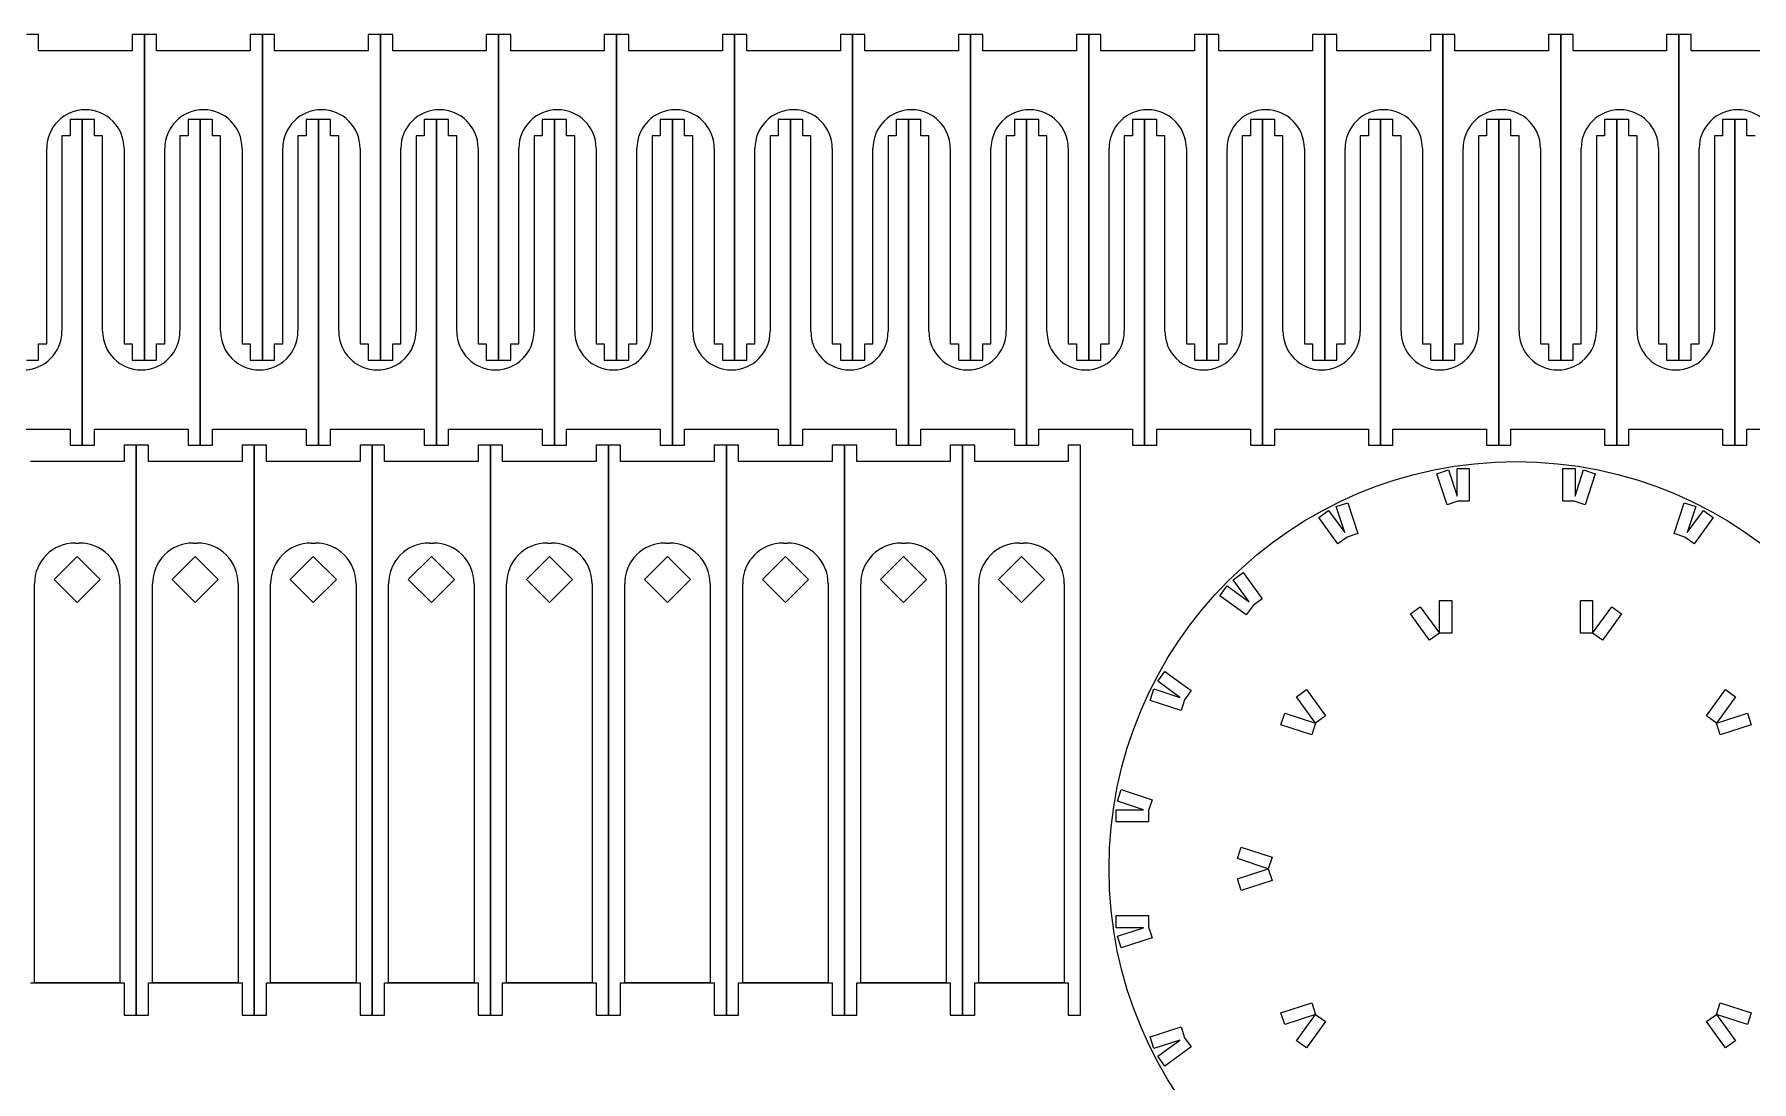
# Model space of a CAD drawing. Extents: x 12 to 612, y 217 to 777.
# Drawn here: x 134 to 344.9, y 515.9 to 644.5 of the extents above; entities that cross this region are included whole.
import ezdxf

# ---------------------------------------------------------------- set-up
doc = ezdxf.new("R2010")
doc.units = 0
doc.header["$MEASUREMENT"] = 0
doc.layers.get('0').update_dxf_attribs({"linetype": 'CONTINUOUS'})
doc.layers.add('VISIBLE__ISO_', color=7, linetype='CONTINUOUS')

msp = doc.modelspace()

# ---------------------------------------------------------------- linework, layer by layer
for p, q in [((134, 528), (144.5, 528)), ((148.5, 528), (159, 528)), ((163, 528), (173.5, 528)), ((177.5, 528), (188, 528)), ((192, 528), (202.5, 528)), ((206.5, 528), (217, 528)), ((221, 528), (231.5, 528)), ((235.5, 528), (246, 528)), ((250, 528), (260.5, 528))]:
    msp.add_line(p, q)
at = {"layer": 'VISIBLE__ISO_'}
for p, q in [((134.5, 644.46), (133, 644.46)), ((134.5, 642.46), (134.5, 644.46)), ((146, 644.46), (146, 642.46)), ((147.5, 644.46), (146, 644.46)), ((147.5, 604.46), (147.5, 644.46)), ((149, 644.46), (147.5, 644.46)), ((147.5, 644.46), (147.5, 604.46)), ((149, 642.46), (149, 644.46)), ((160.5, 644.46), (160.5, 642.46)), ((162, 644.46), (160.5, 644.46)), ((162, 604.46), (162, 644.46)), ((163.5, 644.46), (162, 644.46)), ((162, 644.46), (162, 604.46)), ((163.5, 642.46), (163.5, 644.46)), ((175, 644.46), (175, 642.46)), ((176.5, 644.46), (175, 644.46)), ((176.5, 604.46), (176.5, 644.46)), ((178, 644.46), (176.5, 644.46)), ((176.5, 644.46), (176.5, 604.46)), ((178, 642.46), (178, 644.46)), ((189.5, 644.46), (189.5, 642.46)), ((191, 644.46), (189.5, 644.46)), ((191, 604.46), (191, 644.46)), ((192.5, 644.46), (191, 644.46)), ((191, 644.46), (191, 604.46)), ((192.5, 642.46), (192.5, 644.46)), ((204, 644.46), (204, 642.46)), ((205.5, 644.46), (204, 644.46)), ((205.5, 604.46), (205.5, 644.46)), ((207, 644.46), (205.5, 644.46)), ((205.5, 644.46), (205.5, 604.46)), ((207, 642.46), (207, 644.46)), ((218.5, 644.46), (218.5, 642.46)), ((220, 644.46), (218.5, 644.46)), ((220, 604.46), (220, 644.46)), ((221.5, 644.46), (220, 644.46)), ((220, 644.46), (220, 604.46)), ((221.5, 642.46), (221.5, 644.46)), ((233, 644.46), (233, 642.46)), ((234.5, 644.46), (233, 644.46)), ((234.5, 604.46), (234.5, 644.46)), ((236, 644.46), (234.5, 644.46)), ((234.5, 644.46), (234.5, 604.46)), ((236, 642.46), (236, 644.46)), ((247.5, 644.46), (247.5, 642.46)), ((249, 644.46), (247.5, 644.46)), ((249, 604.46), (249, 644.46)), ((250.5, 644.46), (249, 644.46)), ((249, 644.46), (249, 604.46)), ((250.5, 642.46), (250.5, 644.46)), ((262, 644.46), (262, 642.46)), ((263.5, 644.46), (262, 644.46)), ((263.5, 604.46), (263.5, 644.46)), ((265, 644.46), (263.5, 644.46)), ((263.5, 644.46), (263.5, 604.46)), ((265, 642.46), (265, 644.46)), ((276.5, 644.46), (276.5, 642.46)), ((278, 644.46), (276.5, 644.46)), ((278, 604.46), (278, 644.46)), ((279.5, 644.46), (278, 644.46)), ((278, 644.46), (278, 604.46)), ((279.5, 642.46), (279.5, 644.46)), ((291, 644.46), (291, 642.46)), ((292.5, 644.46), (291, 644.46)), ((292.5, 604.46), (292.5, 644.46)), ((294, 644.46), (292.5, 644.46)), ((292.5, 644.46), (292.5, 604.46)), ((294, 642.46), (294, 644.46)), ((305.5, 644.46), (305.5, 642.46)), ((307, 644.46), (305.5, 644.46)), ((307, 604.46), (307, 644.46)), ((308.5, 644.46), (307, 644.46)), ((307, 644.46), (307, 604.46)), ((308.5, 642.46), (308.5, 644.46)), ((320, 644.46), (320, 642.46)), ((321.5, 644.46), (320, 644.46)), ((321.5, 604.46), (321.5, 644.46)), ((323, 644.46), (321.5, 644.46)), ((321.5, 644.46), (321.5, 604.46)), ((323, 642.46), (323, 644.46)), ((334.5, 644.46), (334.5, 642.46)), ((336, 644.46), (334.5, 644.46)), ((336, 604.46), (336, 644.46)), ((337.5, 644.46), (336, 644.46)), ((336, 644.46), (336, 604.46)), ((337.5, 642.46), (337.5, 644.46)), ((146, 642.46), (134.5, 642.46)), ((160.5, 642.46), (149, 642.46)), ((175, 642.46), (163.5, 642.46)), ((189.5, 642.46), (178, 642.46)), ((204, 642.46), (192.5, 642.46)), ((218.5, 642.46), (207, 642.46)), ((233, 642.46), (221.5, 642.46)), ((247.5, 642.46), (236, 642.46)), ((262, 642.46), (250.5, 642.46)), ((276.5, 642.46), (265, 642.46)), ((291, 642.46), (279.5, 642.46)), ((305.5, 642.46), (294, 642.46)), ((320, 642.46), (308.5, 642.46)), ((334.5, 642.46), (323, 642.46)), ((349, 642.46), (337.5, 642.46)), ((138.37, 634), (138.37, 632)), ((139.87, 634), (138.37, 634)), ((139.87, 594), (139.87, 634)), ((141.37, 634), (139.87, 634)), ((139.87, 634), (139.87, 594)), ((141.37, 632), (141.37, 634)), ((152.87, 634), (152.87, 632)), ((154.37, 634), (152.87, 634)), ((155.87, 634), (154.37, 634)), ((154.37, 634), (154.37, 594)), ((154.37, 594), (154.37, 634)), ((155.87, 632), (155.87, 634)), ((167.37, 634), (167.37, 632)), ((168.87, 634), (167.37, 634)), ((168.87, 594), (168.87, 634)), ((170.37, 634), (168.87, 634)), ((168.87, 634), (168.87, 594)), ((170.37, 632), (170.37, 634)), ((181.87, 634), (181.87, 632)), ((183.37, 634), (181.87, 634)), ((184.87, 634), (183.37, 634)), ((183.37, 634), (183.37, 594)), ((183.37, 594), (183.37, 634)), ((184.87, 632), (184.87, 634)), ((196.37, 634), (196.37, 632)), ((197.87, 634), (196.37, 634)), ((197.87, 594), (197.87, 634)), ((199.37, 634), (197.87, 634)), ((197.87, 634), (197.87, 594)), ((199.37, 632), (199.37, 634)), ((210.87, 634), (210.87, 632)), ((212.37, 634), (210.87, 634)), ((213.87, 634), (212.37, 634)), ((212.37, 634), (212.37, 594)), ((212.37, 594), (212.37, 634)), ((213.87, 632), (213.87, 634)), ((225.37, 634), (225.37, 632)), ((226.87, 634), (225.37, 634)), ((226.87, 594), (226.87, 634)), ((228.37, 634), (226.87, 634)), ((226.87, 634), (226.87, 594)), ((228.37, 632), (228.37, 634)), ((239.87, 634), (239.87, 632)), ((241.37, 634), (239.87, 634)), ((242.87, 634), (241.37, 634)), ((241.37, 634), (241.37, 594)), ((241.37, 594), (241.37, 634)), ((242.87, 632), (242.87, 634)), ((254.37, 634), (254.37, 632)), ((255.87, 634), (254.37, 634)), ((255.87, 594), (255.87, 634)), ((257.37, 634), (255.87, 634)), ((255.87, 634), (255.87, 594)), ((257.37, 632), (257.37, 634)), ((268.87, 634), (268.87, 632)), ((270.37, 634), (268.87, 634)), ((271.87, 634), (270.37, 634)), ((270.37, 634), (270.37, 594)), ((270.37, 594), (270.37, 634)), ((271.87, 632), (271.87, 634)), ((283.37, 634), (283.37, 632)), ((284.87, 634), (283.37, 634)), ((284.87, 594), (284.87, 634)), ((286.37, 634), (284.87, 634)), ((284.87, 634), (284.87, 594)), ((286.37, 632), (286.37, 634)), ((297.87, 634), (297.87, 632)), ((299.37, 634), (297.87, 634)), ((300.87, 634), (299.37, 634)), ((299.37, 634), (299.37, 594)), ((299.37, 594), (299.37, 634)), ((300.87, 632), (300.87, 634)), ((312.37, 634), (312.37, 632)), ((313.87, 634), (312.37, 634)), ((313.87, 594), (313.87, 634)), ((315.37, 634), (313.87, 634)), ((313.87, 634), (313.87, 594)), ((315.37, 632), (315.37, 634)), ((326.87, 634), (326.87, 632)), ((328.37, 634), (326.87, 634)), ((329.87, 634), (328.37, 634)), ((328.37, 634), (328.37, 594)), ((328.37, 594), (328.37, 634)), ((329.87, 632), (329.87, 634)), ((341.37, 634), (341.37, 632)), ((342.87, 634), (341.37, 634)), ((342.87, 594), (342.87, 634)), ((344.37, 634), (342.87, 634)), ((342.87, 634), (342.87, 594)), ((344.37, 632), (344.37, 634)), ((138.37, 632), (137.37, 632)), ((137.37, 632), (137.37, 608)), ((142.37, 632), (141.37, 632)), ((142.37, 608), (142.37, 632)), ((152.87, 632), (151.87, 632)), ((151.87, 632), (151.87, 608)), ((156.87, 632), (155.87, 632)), ((156.87, 608), (156.87, 632)), ((167.37, 632), (166.37, 632)), ((166.37, 632), (166.37, 608)), ((171.37, 632), (170.37, 632)), ((171.37, 608), (171.37, 632)), ((181.87, 632), (180.87, 632)), ((180.87, 632), (180.87, 608)), ((185.87, 632), (184.87, 632)), ((185.87, 608), (185.87, 632)), ((196.37, 632), (195.37, 632)), ((195.37, 632), (195.37, 608)), ((200.37, 632), (199.37, 632)), ((200.37, 608), (200.37, 632)), ((210.87, 632), (209.87, 632)), ((209.87, 632), (209.87, 608)), ((214.87, 632), (213.87, 632)), ((214.87, 608), (214.87, 632)), ((225.37, 632), (224.37, 632)), ((224.37, 632), (224.37, 608)), ((229.37, 632), (228.37, 632)), ((229.37, 608), (229.37, 632)), ((239.87, 632), (238.87, 632)), ((238.87, 632), (238.87, 608)), ((243.87, 632), (242.87, 632)), ((243.87, 608), (243.87, 632)), ((254.37, 632), (253.37, 632)), ((253.37, 632), (253.37, 608)), ((258.37, 632), (257.37, 632)), ((258.37, 608), (258.37, 632)), ((268.87, 632), (267.87, 632)), ((267.87, 632), (267.87, 608)), ((272.87, 632), (271.87, 632)), ((272.87, 608), (272.87, 632)), ((283.37, 632), (282.37, 632)), ((282.37, 632), (282.37, 608)), ((287.37, 632), (286.37, 632)), ((287.37, 608), (287.37, 632)), ((297.87, 632), (296.87, 632)), ((296.87, 632), (296.87, 608)), ((301.87, 632), (300.87, 632)), ((301.87, 608), (301.87, 632)), ((312.37, 632), (311.37, 632)), ((311.37, 632), (311.37, 608)), ((316.37, 632), (315.37, 632)), ((316.37, 608), (316.37, 632)), ((326.87, 632), (325.87, 632)), ((325.87, 632), (325.87, 608)), ((330.87, 632), (329.87, 632)), ((330.87, 608), (330.87, 632)), ((341.37, 632), (340.37, 632)), ((340.37, 632), (340.37, 608)), ((345.37, 632), (344.37, 632)), ((135.5, 606.46), (135.5, 630.46)), ((145, 630.46), (145, 606.46)), ((150, 606.46), (150, 630.46)), ((159.5, 630.46), (159.5, 606.46)), ((164.5, 606.46), (164.5, 630.46)), ((174, 630.46), (174, 606.46)), ((179, 606.46), (179, 630.46)), ((188.5, 630.46), (188.5, 606.46)), ((193.5, 606.46), (193.5, 630.46)), ((203, 630.46), (203, 606.46)), ((208, 606.46), (208, 630.46)), ((217.5, 630.46), (217.5, 606.46)), ((222.5, 606.46), (222.5, 630.46)), ((232, 630.46), (232, 606.46)), ((237, 606.46), (237, 630.46)), ((246.5, 630.46), (246.5, 606.46)), ((251.5, 606.46), (251.5, 630.46)), ((261, 630.46), (261, 606.46)), ((266, 606.46), (266, 630.46)), ((275.5, 630.46), (275.5, 606.46)), ((280.5, 606.46), (280.5, 630.46)), ((290, 630.46), (290, 606.46)), ((295, 606.46), (295, 630.46)), ((304.5, 630.46), (304.5, 606.46)), ((309.5, 606.46), (309.5, 630.46)), ((319, 630.46), (319, 606.46)), ((324, 606.46), (324, 630.46)), ((333.5, 630.46), (333.5, 606.46)), ((338.5, 606.46), (338.5, 630.46)), ((134.5, 604.46), (134.5, 606.46)), ((134.5, 606.46), (135.5, 606.46)), ((145, 606.46), (146, 606.46)), ((146, 606.46), (146, 604.46)), ((149, 604.46), (149, 606.46)), ((149, 606.46), (150, 606.46)), ((159.5, 606.46), (160.5, 606.46)), ((160.5, 606.46), (160.5, 604.46)), ((163.5, 604.46), (163.5, 606.46)), ((163.5, 606.46), (164.5, 606.46)), ((174, 606.46), (175, 606.46)), ((175, 606.46), (175, 604.46)), ((178, 604.46), (178, 606.46)), ((178, 606.46), (179, 606.46)), ((188.5, 606.46), (189.5, 606.46)), ((189.5, 606.46), (189.5, 604.46)), ((192.5, 604.46), (192.5, 606.46)), ((192.5, 606.46), (193.5, 606.46)), ((203, 606.46), (204, 606.46)), ((204, 606.46), (204, 604.46)), ((207, 604.46), (207, 606.46)), ((207, 606.46), (208, 606.46)), ((217.5, 606.46), (218.5, 606.46)), ((218.5, 606.46), (218.5, 604.46)), ((221.5, 604.46), (221.5, 606.46)), ((221.5, 606.46), (222.5, 606.46)), ((232, 606.46), (233, 606.46)), ((233, 606.46), (233, 604.46)), ((236, 604.46), (236, 606.46)), ((236, 606.46), (237, 606.46)), ((246.5, 606.46), (247.5, 606.46)), ((247.5, 606.46), (247.5, 604.46)), ((250.5, 604.46), (250.5, 606.46)), ((250.5, 606.46), (251.5, 606.46)), ((261, 606.46), (262, 606.46)), ((262, 606.46), (262, 604.46)), ((265, 604.46), (265, 606.46)), ((265, 606.46), (266, 606.46)), ((275.5, 606.46), (276.5, 606.46)), ((276.5, 606.46), (276.5, 604.46)), ((279.5, 604.46), (279.5, 606.46)), ((279.5, 606.46), (280.5, 606.46)), ((290, 606.46), (291, 606.46)), ((291, 606.46), (291, 604.46)), ((294, 604.46), (294, 606.46)), ((294, 606.46), (295, 606.46)), ((304.5, 606.46), (305.5, 606.46)), ((305.5, 606.46), (305.5, 604.46)), ((308.5, 604.46), (308.5, 606.46)), ((308.5, 606.46), (309.5, 606.46)), ((319, 606.46), (320, 606.46)), ((320, 606.46), (320, 604.46)), ((323, 604.46), (323, 606.46)), ((323, 606.46), (324, 606.46)), ((333.5, 606.46), (334.5, 606.46)), ((334.5, 606.46), (334.5, 604.46)), ((337.5, 604.46), (337.5, 606.46)), ((337.5, 606.46), (338.5, 606.46)), ((133, 604.46), (134.5, 604.46)), ((146, 604.46), (147.5, 604.46)), ((147.5, 604.46), (149, 604.46)), ((160.5, 604.46), (162, 604.46)), ((162, 604.46), (163.5, 604.46)), ((175, 604.46), (176.5, 604.46)), ((176.5, 604.46), (178, 604.46)), ((189.5, 604.46), (191, 604.46)), ((191, 604.46), (192.5, 604.46)), ((204, 604.46), (205.5, 604.46)), ((205.5, 604.46), (207, 604.46)), ((218.5, 604.46), (220, 604.46)), ((220, 604.46), (221.5, 604.46)), ((233, 604.46), (234.5, 604.46)), ((234.5, 604.46), (236, 604.46)), ((247.5, 604.46), (249, 604.46)), ((249, 604.46), (250.5, 604.46)), ((262, 604.46), (263.5, 604.46)), ((263.5, 604.46), (265, 604.46)), ((276.5, 604.46), (278, 604.46)), ((278, 604.46), (279.5, 604.46)), ((291, 604.46), (292.5, 604.46)), ((292.5, 604.46), (294, 604.46)), ((305.5, 604.46), (307, 604.46)), ((307, 604.46), (308.5, 604.46)), ((320, 604.46), (321.5, 604.46)), ((321.5, 604.46), (323, 604.46)), ((334.5, 604.46), (336, 604.46)), ((336, 604.46), (337.5, 604.46)), ((126.87, 596), (138.37, 596)), ((138.37, 596), (138.37, 594)), ((141.37, 594), (141.37, 596)), ((141.37, 596), (152.87, 596)), ((152.87, 596), (152.87, 594)), ((155.87, 594), (155.87, 596)), ((155.87, 596), (167.37, 596)), ((167.37, 596), (167.37, 594)), ((170.37, 594), (170.37, 596)), ((170.37, 596), (181.87, 596)), ((181.87, 596), (181.87, 594)), ((184.87, 594), (184.87, 596)), ((184.87, 596), (196.37, 596)), ((196.37, 596), (196.37, 594)), ((199.37, 594), (199.37, 596)), ((199.37, 596), (210.87, 596)), ((210.87, 596), (210.87, 594)), ((213.87, 594), (213.87, 596)), ((213.87, 596), (225.37, 596)), ((225.37, 596), (225.37, 594)), ((228.37, 594), (228.37, 596)), ((228.37, 596), (239.87, 596)), ((239.87, 596), (239.87, 594)), ((242.87, 594), (242.87, 596)), ((242.87, 596), (254.37, 596)), ((254.37, 596), (254.37, 594)), ((257.37, 594), (257.37, 596)), ((257.37, 596), (268.87, 596)), ((268.87, 596), (268.87, 594)), ((271.87, 594), (271.87, 596)), ((271.87, 596), (283.37, 596)), ((283.37, 596), (283.37, 594)), ((286.37, 594), (286.37, 596)), ((286.37, 596), (297.87, 596)), ((297.87, 596), (297.87, 594)), ((300.87, 594), (300.87, 596)), ((300.87, 596), (312.37, 596)), ((312.37, 596), (312.37, 594)), ((315.37, 594), (315.37, 596)), ((315.37, 596), (326.87, 596)), ((326.87, 596), (326.87, 594)), ((329.87, 594), (329.87, 596)), ((329.87, 596), (341.37, 596)), ((341.37, 596), (341.37, 594)), ((344.37, 594), (344.37, 596)), ((344.37, 596), (355.87, 596)), ((138.37, 594), (139.87, 594)), ((139.87, 594), (141.37, 594)), ((145, 594), (145, 592)), ((146.5, 594), (145, 594)), ((146.5, 524), (146.5, 594)), ((148, 594), (146.5, 594)), ((146.5, 594), (146.5, 524)), ((148, 592), (148, 594)), ((152.87, 594), (154.37, 594)), ((154.37, 594), (155.87, 594)), ((159.5, 594), (159.5, 592)), ((161, 594), (159.5, 594)), ((161, 524), (161, 594)), ((162.5, 594), (161, 594)), ((161, 594), (161, 524)), ((162.5, 592), (162.5, 594)), ((167.37, 594), (168.87, 594)), ((168.87, 594), (170.37, 594)), ((174, 594), (174, 592)), ((175.5, 594), (174, 594)), ((175.5, 524), (175.5, 594)), ((177, 594), (175.5, 594)), ((175.5, 594), (175.5, 524)), ((177, 592), (177, 594)), ((181.87, 594), (183.37, 594)), ((183.37, 594), (184.87, 594)), ((188.5, 594), (188.5, 592)), ((190, 594), (188.5, 594)), ((190, 524), (190, 594)), ((191.5, 594), (190, 594)), ((190, 594), (190, 524)), ((191.5, 592), (191.5, 594)), ((196.37, 594), (197.87, 594)), ((197.87, 594), (199.37, 594)), ((203, 594), (203, 592)), ((204.5, 594), (203, 594)), ((204.5, 524), (204.5, 594)), ((206, 594), (204.5, 594)), ((204.5, 594), (204.5, 524)), ((206, 592), (206, 594)), ((210.87, 594), (212.37, 594)), ((212.37, 594), (213.87, 594)), ((217.5, 594), (217.5, 592)), ((219, 594), (217.5, 594)), ((219, 524), (219, 594)), ((220.5, 594), (219, 594)), ((219, 594), (219, 524)), ((220.5, 592), (220.5, 594)), ((225.37, 594), (226.87, 594)), ((226.87, 594), (228.37, 594)), ((232, 594), (232, 592)), ((233.5, 594), (232, 594)), ((233.5, 524), (233.5, 594)), ((235, 594), (233.5, 594)), ((233.5, 594), (233.5, 524)), ((235, 592), (235, 594)), ((239.87, 594), (241.37, 594)), ((241.37, 594), (242.87, 594)), ((246.5, 594), (246.5, 592)), ((248, 594), (246.5, 594)), ((248, 524), (248, 594)), ((249.5, 594), (248, 594)), ((248, 594), (248, 524)), ((249.5, 592), (249.5, 594)), ((254.37, 594), (255.87, 594)), ((255.87, 594), (257.37, 594)), ((261, 594), (261, 592)), ((262.5, 594), (261, 594)), ((262.5, 524), (262.5, 594)), ((268.87, 594), (270.37, 594)), ((270.37, 594), (271.87, 594)), ((283.37, 594), (284.87, 594)), ((284.87, 594), (286.37, 594)), ((297.87, 594), (299.37, 594)), ((299.37, 594), (300.87, 594)), ((312.37, 594), (313.87, 594)), ((313.87, 594), (315.37, 594)), ((326.87, 594), (328.37, 594)), ((328.37, 594), (329.87, 594)), ((341.37, 594), (342.87, 594)), ((342.87, 594), (344.37, 594)), ((145, 592), (133.5, 592)), ((159.5, 592), (148, 592)), ((174, 592), (162.5, 592)), ((188.5, 592), (177, 592)), ((203, 592), (191.5, 592)), ((217.5, 592), (206, 592)), ((232, 592), (220.5, 592)), ((246.5, 592), (235, 592)), ((261, 592), (249.5, 592)), ((133.5, 528), (134, 528)), ((144.5, 528), (145, 528)), ((145, 528), (145, 524)), ((148, 528), (148.5, 528)), ((148, 524), (148, 528)), ((159, 528), (159.5, 528)), ((159.5, 528), (159.5, 524)), ((162.5, 528), (163, 528)), ((162.5, 524), (162.5, 528)), ((173.5, 528), (174, 528)), ((174, 528), (174, 524)), ((177, 528), (177.5, 528)), ((177, 524), (177, 528)), ((188, 528), (188.5, 528)), ((188.5, 528), (188.5, 524)), ((191.5, 528), (192, 528)), ((191.5, 524), (191.5, 528)), ((202.5, 528), (203, 528)), ((203, 528), (203, 524)), ((206, 528), (206.5, 528)), ((206, 524), (206, 528)), ((217, 528), (217.5, 528)), ((217.5, 528), (217.5, 524)), ((220.5, 528), (221, 528)), ((220.5, 524), (220.5, 528)), ((231.5, 528), (232, 528)), ((232, 528), (232, 524)), ((235, 528), (235.5, 528)), ((235, 524), (235, 528)), ((246, 528), (246.5, 528)), ((246.5, 528), (246.5, 524)), ((249.5, 528), (250, 528)), ((249.5, 524), (249.5, 528)), ((260.5, 528), (261, 528)), ((261, 528), (261, 524)), ((145, 524), (146.5, 524)), ((146.5, 524), (148, 524)), ((159.5, 524), (161, 524)), ((161, 524), (162.5, 524)), ((174, 524), (175.5, 524)), ((175.5, 524), (177, 524)), ((188.5, 524), (190, 524)), ((190, 524), (191.5, 524)), ((203, 524), (204.5, 524)), ((204.5, 524), (206, 524)), ((217.5, 524), (219, 524)), ((219, 524), (220.5, 524)), ((232, 524), (233.5, 524)), ((233.5, 524), (235, 524)), ((246.5, 524), (248, 524)), ((248, 524), (249.5, 524)), ((261, 524), (262.5, 524))]:
    msp.add_line(p, q, dxfattribs=at)
at = {"layer": 'VISIBLE__ISO_', "color": 3}
for p, q in [((306.28, 590.51), (307.71, 590.97)), ((307.71, 590.97), (308.75, 587.77)), ((308.75, 587.77), (308.75, 591.14)), ((308.75, 591.14), (310.25, 591.14)), ((310.25, 591.14), (310.25, 587.14)), ((321.75, 587.14), (321.75, 591.14)), ((321.75, 591.14), (323.25, 591.14)), ((323.25, 591.14), (323.25, 587.77)), ((323.25, 587.77), (324.29, 590.97)), ((324.29, 590.97), (325.72, 590.51)), ((307.52, 586.7), (306.28, 590.51)), ((325.72, 590.51), (324.48, 586.7)), ((293.92, 586.49), (295.35, 586.95)), ((294.96, 583.29), (293.92, 586.49)), ((295.35, 586.95), (296.58, 583.15)), ((308.85, 587.14), (307.52, 586.7)), ((310.25, 587.14), (308.85, 587.14)), ((323.15, 587.14), (321.75, 587.14)), ((324.48, 586.7), (323.15, 587.14)), ((335.42, 583.15), (336.65, 586.95)), ((336.65, 586.95), (338.08, 586.49)), ((338.08, 586.49), (337.04, 583.29)), ((291.77, 585.13), (292.98, 586.01)), ((294.12, 581.89), (291.77, 585.13)), ((292.98, 586.01), (294.96, 583.29)), ((337.04, 583.29), (339.02, 586.01)), ((340.23, 585.13), (337.88, 581.89)), ((339.02, 586.01), (340.23, 585.13)), ((295.25, 582.72), (294.12, 581.89)), ((296.58, 583.15), (295.25, 582.72)), ((336.75, 582.72), (335.42, 583.15)), ((337.88, 581.89), (336.75, 582.72)), ((281.25, 577.49), (282.47, 578.37)), ((282.47, 578.37), (284.82, 575.14)), ((279.63, 575.53), (280.51, 576.75)), ((280.51, 576.75), (283.23, 574.77)), ((283.23, 574.77), (281.25, 577.49)), ((282.86, 573.18), (279.63, 575.53)), ((283.69, 574.31), (282.86, 573.18)), ((284.82, 575.14), (283.69, 574.31)), ((303.03, 573.29), (304.24, 574.18)), ((304.24, 574.18), (306.59, 570.94)), ((306.6, 570.94), (306.6, 574.94)), ((306.6, 574.94), (308.1, 574.94)), ((308.1, 574.94), (308.1, 570.94)), ((323.9, 570.94), (323.9, 574.94)), ((323.9, 574.94), (325.4, 574.94)), ((325.4, 574.94), (325.4, 570.94)), ((325.41, 570.94), (327.76, 574.18)), ((327.76, 574.18), (328.97, 573.29)), ((305.38, 570.06), (303.03, 573.29)), ((328.97, 573.29), (326.62, 570.06)), ((306.59, 570.94), (305.38, 570.06)), ((308.1, 570.94), (306.6, 570.94)), ((325.4, 570.94), (323.9, 570.94)), ((326.62, 570.06), (325.41, 570.94)), ((271.99, 565.02), (272.87, 566.23)), ((272.87, 566.23), (276.11, 563.88)), ((271.05, 562.65), (271.51, 564.08)), ((271.51, 564.08), (274.71, 563.04)), ((274.71, 563.04), (271.99, 565.02)), ((276.11, 563.88), (275.28, 562.75)), ((289.03, 563.12), (290.25, 564.01)), ((290.25, 564.01), (292.6, 560.77)), ((339.4, 560.77), (341.75, 564.01)), ((341.75, 564.01), (342.97, 563.12)), ((274.85, 561.42), (271.05, 562.65)), ((275.28, 562.75), (274.85, 561.42)), ((291.38, 559.89), (289.03, 563.12)), ((342.97, 563.12), (340.62, 559.89)), ((287.11, 559.69), (287.58, 561.12)), ((290.92, 558.46), (287.11, 559.69)), ((287.58, 561.12), (291.38, 559.88)), ((291.38, 559.88), (290.92, 558.46)), ((292.6, 560.77), (291.38, 559.89)), ((340.62, 559.89), (339.4, 560.77)), ((340.62, 559.88), (344.42, 561.12)), ((341.08, 558.46), (340.62, 559.88)), ((344.89, 559.69), (341.08, 558.46)), ((344.42, 561.12), (344.89, 559.69)), ((267.03, 550.29), (267.49, 551.72)), ((267.49, 551.72), (271.3, 550.48)), ((266.86, 549.25), (270.23, 549.25)), ((266.86, 547.75), (266.86, 549.25)), ((270.23, 549.25), (267.03, 550.29)), ((271.3, 550.48), (270.86, 549.15)), ((270.86, 549.15), (270.86, 547.75)), ((270.86, 547.75), (266.86, 547.75)), ((281.77, 543.24), (282.23, 544.67)), ((282.23, 544.67), (286.03, 543.43)), ((285.57, 542), (281.77, 543.24)), ((286.03, 543.43), (285.57, 542)), ((281.77, 540.76), (285.57, 542)), ((282.23, 539.33), (281.77, 540.76)), ((286.03, 540.57), (282.23, 539.33)), ((285.57, 542), (286.03, 540.57)), ((266.86, 536.25), (270.86, 536.25)), ((266.86, 534.75), (266.86, 536.25)), ((270.86, 536.25), (270.86, 534.85)), ((270.23, 534.75), (266.86, 534.75)), ((267.03, 533.71), (270.23, 534.75)), ((270.86, 534.85), (271.3, 533.52)), ((267.49, 532.28), (267.03, 533.71)), ((271.3, 533.52), (267.49, 532.28)), ((287.11, 524.31), (290.92, 525.54)), ((290.92, 525.54), (291.38, 524.12)), ((340.62, 524.12), (341.08, 525.54)), ((341.08, 525.54), (344.89, 524.31)), ((287.58, 522.88), (287.11, 524.31)), ((291.38, 524.12), (287.58, 522.88)), ((289.03, 520.88), (291.38, 524.11)), ((292.6, 523.23), (290.25, 519.99)), ((291.38, 524.11), (292.6, 523.23)), ((339.4, 523.23), (340.62, 524.11)), ((341.75, 519.99), (339.4, 523.23)), ((344.42, 522.88), (340.62, 524.12)), ((340.62, 524.11), (342.97, 520.88)), ((344.89, 524.31), (344.42, 522.88)), ((271.05, 521.35), (274.85, 522.58)), ((271.51, 519.92), (271.05, 521.35)), ((274.85, 522.58), (275.28, 521.25)), ((275.28, 521.25), (276.11, 520.12)), ((274.71, 520.96), (271.51, 519.92)), ((271.99, 518.98), (274.71, 520.96)), ((272.87, 517.77), (271.99, 518.98)), ((276.11, 520.12), (272.87, 517.77)), ((290.25, 519.99), (289.03, 520.88)), ((342.97, 520.88), (341.75, 519.99))]:
    msp.add_line(p, q, dxfattribs=at)
at = {"layer": 'VISIBLE__ISO_', "color": 2}
for p, q in [((136.42, 577.51), (139.25, 580.34)), ((139.25, 580.34), (142.08, 577.51)), ((150.92, 577.51), (153.75, 580.34)), ((153.75, 580.34), (156.58, 577.51)), ((165.42, 577.51), (168.25, 580.34)), ((168.25, 580.34), (171.08, 577.51)), ((179.92, 577.51), (182.75, 580.34)), ((182.75, 580.34), (185.58, 577.51)), ((194.42, 577.51), (197.25, 580.34)), ((197.25, 580.34), (200.08, 577.51)), ((208.92, 577.51), (211.75, 580.34)), ((211.75, 580.34), (214.58, 577.51)), ((223.42, 577.51), (226.25, 580.34)), ((226.25, 580.34), (229.08, 577.51)), ((237.92, 577.51), (240.75, 580.34)), ((240.75, 580.34), (243.58, 577.51)), ((252.42, 577.51), (255.25, 580.34)), ((255.25, 580.34), (258.08, 577.51)), ((139.25, 574.68), (136.42, 577.51)), ((142.08, 577.51), (139.25, 574.68)), ((153.75, 574.68), (150.92, 577.51)), ((156.58, 577.51), (153.75, 574.68)), ((168.25, 574.68), (165.42, 577.51)), ((171.08, 577.51), (168.25, 574.68)), ((182.75, 574.68), (179.92, 577.51)), ((185.58, 577.51), (182.75, 574.68)), ((197.25, 574.68), (194.42, 577.51)), ((200.08, 577.51), (197.25, 574.68)), ((211.75, 574.68), (208.92, 577.51)), ((214.58, 577.51), (211.75, 574.68)), ((226.25, 574.68), (223.42, 577.51)), ((229.08, 577.51), (226.25, 574.68)), ((240.75, 574.68), (237.92, 577.51)), ((243.58, 577.51), (240.75, 574.68)), ((255.25, 574.68), (252.42, 577.51)), ((258.08, 577.51), (255.25, 574.68))]:
    msp.add_line(p, q, dxfattribs=at)
at = {"layer": 'VISIBLE__ISO_', "color": 1}
for p, q in [((139, 582), (139.5, 582)), ((153.5, 582), (154, 582)), ((168, 582), (168.5, 582)), ((182.5, 582), (183, 582)), ((197, 582), (197.5, 582)), ((211.5, 582), (212, 582)), ((226, 582), (226.5, 582)), ((240.5, 582), (241, 582)), ((255, 582), (255.5, 582)), ((134, 528), (134, 577)), ((144.5, 577), (144.5, 528)), ((148.5, 528), (148.5, 577)), ((159, 577), (159, 528)), ((163, 528), (163, 577)), ((173.5, 577), (173.5, 528)), ((177.5, 528), (177.5, 577)), ((188, 577), (188, 528)), ((192, 528), (192, 577)), ((202.5, 577), (202.5, 528)), ((206.5, 528), (206.5, 577)), ((217, 577), (217, 528)), ((221, 528), (221, 577)), ((231.5, 577), (231.5, 528)), ((235.5, 528), (235.5, 577)), ((246, 577), (246, 528)), ((250, 528), (250, 577)), ((260.5, 577), (260.5, 528)), ((144.5, 528), (134, 528)), ((159, 528), (148.5, 528)), ((173.5, 528), (163, 528)), ((188, 528), (177.5, 528)), ((202.5, 528), (192, 528)), ((217, 528), (206.5, 528)), ((231.5, 528), (221, 528)), ((246, 528), (235.5, 528)), ((260.5, 528), (250, 528))]:
    msp.add_line(p, q, dxfattribs=at)
at = {"layer": 'VISIBLE__ISO_'}
msp.add_circle((316, 542), 50, dxfattribs=at)
for centre, start, end in [((140.25, 630.46), 0, 180), ((154.75, 630.46), 0, 180), ((169.25, 630.46), 0, 180), ((183.75, 630.46), 0, 180), ((198.25, 630.46), 0, 180), ((212.75, 630.46), 0, 180), ((227.25, 630.46), 0, 180), ((241.75, 630.46), 0, 180), ((256.25, 630.46), 0, 180), ((270.75, 630.46), 0, 180), ((285.25, 630.46), 0, 180), ((299.75, 630.46), 0, 180), ((314.25, 630.46), 0, 180), ((328.75, 630.46), 0, 180), ((343.25, 630.46), 0, 180), ((132.62, 608), 180, 0), ((147.12, 608), 180, 0), ((161.62, 608), 180, 0), ((176.12, 608), 180, 0), ((190.62, 608), 180, 0), ((205.12, 608), 180, 0), ((219.62, 608), 180, 0), ((234.12, 608), 180, 0), ((248.62, 608), 180, 0), ((263.12, 608), 180, 0), ((277.62, 608), 180, 0), ((292.12, 608), 180, 0), ((306.62, 608), 180, 0), ((321.12, 608), 180, 0), ((335.62, 608), 180, 0)]:
    msp.add_arc(centre, 4.75, start, end, dxfattribs=at)
at = {"layer": 'VISIBLE__ISO_', "color": 1}
for centre, start, end in [((139, 577), 90, 180), ((139.5, 577), 0, 90), ((153.5, 577), 90, 180), ((154, 577), 0, 90), ((168, 577), 90, 180), ((168.5, 577), 0, 90), ((182.5, 577), 90, 180), ((183, 577), 0, 90), ((197, 577), 90, 180), ((197.5, 577), 0, 90), ((211.5, 577), 90, 180), ((212, 577), 0, 90), ((226, 577), 90, 180), ((226.5, 577), 0, 90), ((240.5, 577), 90, 180), ((241, 577), 0, 90), ((255, 577), 90, 180), ((255.5, 577), 0, 90)]:
    msp.add_arc(centre, 5, start, end, dxfattribs=at)

doc.saveas('drawing.dxf')
